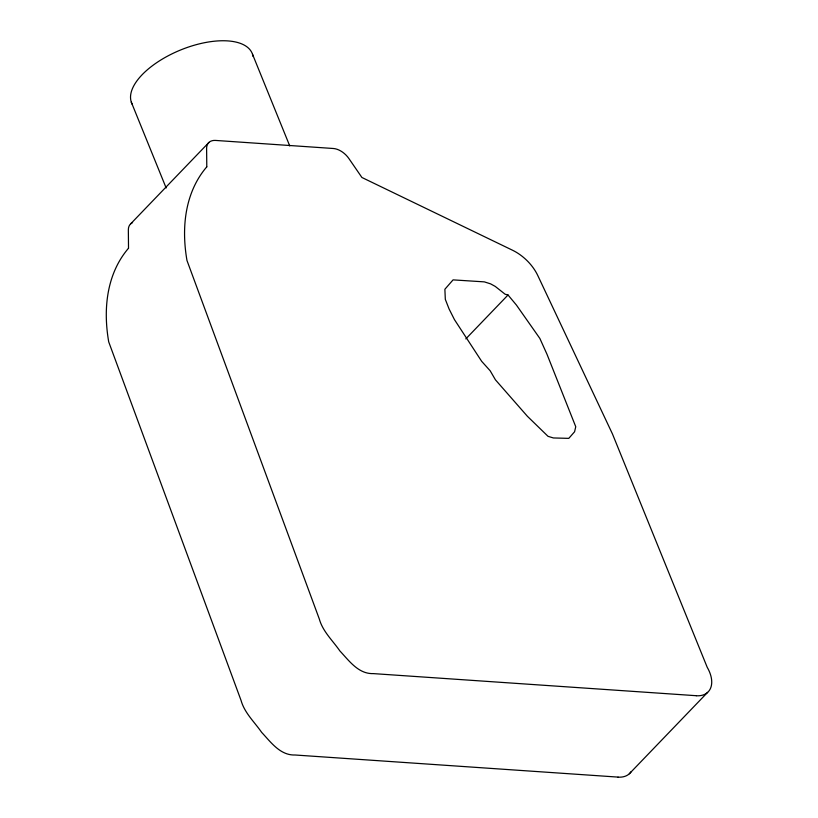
<?xml version="1.0" encoding="UTF-8"?>
<svg xmlns="http://www.w3.org/2000/svg" width="818" height="818" viewBox="0 0 818 818"><rect width="100%" height="100%" fill="white"/><g stroke="black" fill="none" stroke-linecap="round" stroke-linejoin="round"><path stroke-width="1.23" d="M130.757 223.754L209.019 142.363M465.82 338.897L508.029 294.991L516.424 305.073L539.86 338.447L547.017 354.327L575.749 426.73L574.584 431.761L568.786 438.366L553.377 437.957L548.029 436.331L527.385 416.27L495.432 379.818L490.166 370.769L481.669 361.321L454.45 319.613L449.082 308.969L445.319 299.357L444.88 289.255L453.07 279.879L484.348 281.873L490.585 283.856L495.258 286.423L505.115 294.214L508.029 294.991M629.328 773.777L707.601 692.376M696.292 695.709L373.386 673.613C358.427 674.144 349.102 660.74 339.92 650.985C332.773 640.637 322.752 631.496 319.317 619.021L186.974 260.482A219.551 134.172 43.9 0 1 206.77 166.862M618.03 777.1L295.124 755.004C280.165 755.535 270.84 742.13 261.658 732.376C254.51 722.028 244.49 712.887 241.054 700.423L108.712 341.873A219.551 134.172 43.9 0 1 128.498 248.253M289.736 145.921L252.506 54.233A64.724 30.184 -22.1 0 0 182.036 49.407A65.634 30.614 -22.1 0 0 131.33 102.168M166.156 187.976L131.309 102.168A64.724 30.184 -22.1 0 0 132.199 104.254M206.79 166.872L206.606 148.518A17.873 10.92 43.9 0 1 215.584 140.43L333.366 148.498A16.135 9.867 43.9 0 1 348.918 158.58L361.914 177.486L512.559 250.247A35.736 21.841 43.9 0 1 537.815 275.594L612.457 433.949L707.222 667.314A30.747 18.794 43.9 0 1 696.312 695.75M128.518 248.263L128.344 229.919A17.873 10.92 43.9 0 1 132.567 222.578M631.138 771.691A30.747 18.794 43.9 0 1 618.05 777.141M252.496 54.244A65.634 30.614 -22.1 0 1 253.059 56.452"/></g></svg>
